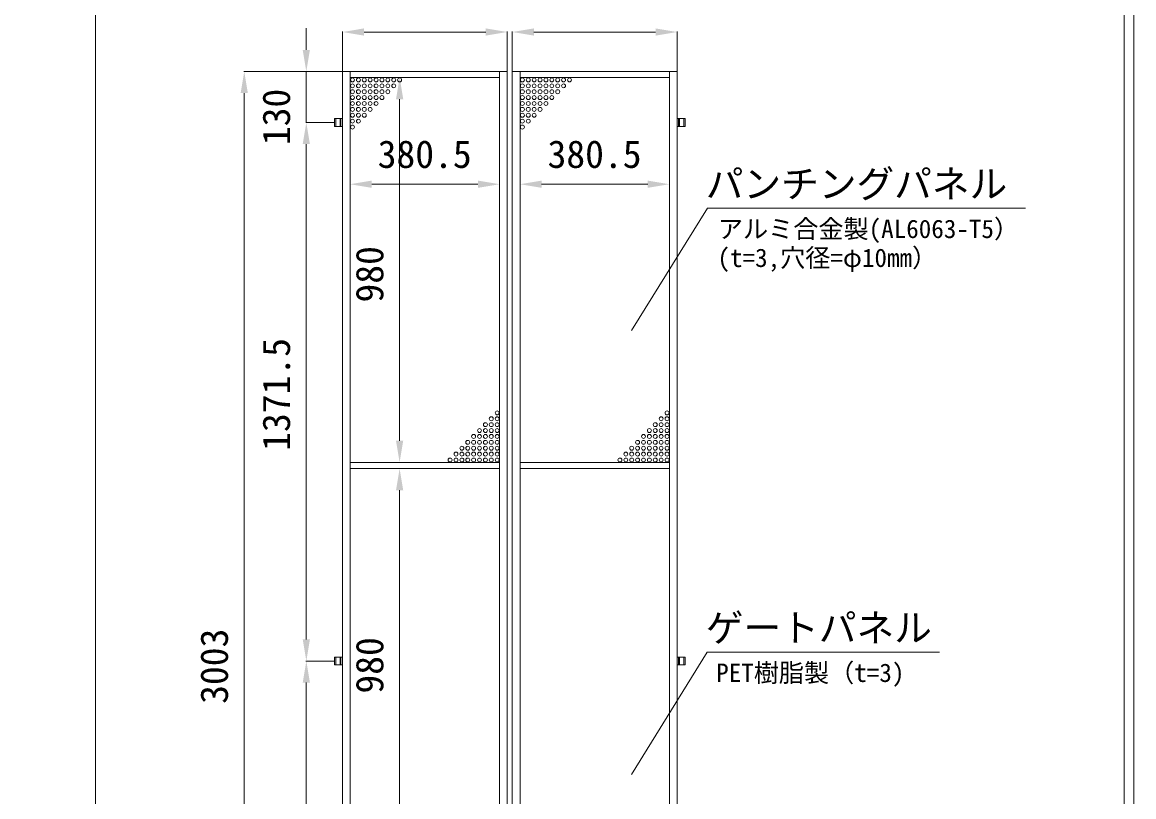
# Model space of a CAD drawing. Units: millimetres, scale not verified. Extents: x -82240 to -62115, y -14438 to 14438.
# Drawn here: x -64947 to -62115, y 6314 to 8286 of the extents above; entities that cross this region are included whole.
import ezdxf
from ezdxf.enums import TextEntityAlignment as Align

# ---------------------------------------------------------------- set-up
doc = ezdxf.new("R2010")
doc.units = ezdxf.units.MM
doc.header["$LTSCALE"] = 38
doc.linetypes.add('DASHED1', pattern=[1.8, 1.2, -0.6])
for name, color, linetype, lineweight in [('0-2_ACCG-3018', 7, 'Continuous', 18), ('0-A_図面枠', 7, 'Continuous', 18), ('0-B_寸法', 3, 'Continuous', 18), ('1-5_標準ﾊﾟﾈﾙ', 7, 'Continuous', 18), ('1-7_文字', 7, 'Continuous', 18)]:
    doc.layers.add(name, color=color, linetype=linetype, lineweight=lineweight)
doc.styles.add('ＭＳ ゴシック', font='')
doc.styles.get('ＭＳ ゴシック').set_extended_font_data('MS Gothic')

msp = doc.modelspace()

# ---------------------------------------------------------------- linework, layer by layer
at = {"layer": '0-2_ACCG-3018'}
for centre in [(-64105.2, 8139.45), (-64105.2, 8124.45), (-64090.2, 8139.45), (-64090.2, 8124.45), (-64075.2, 8139.45), (-64075.2, 8124.45), (-64060.2, 8139.45), (-64060.2, 8124.45), (-64045.2, 8139.45), (-64045.2, 8124.45), (-64030.2, 8139.45), (-64030.2, 8124.45), (-64015.2, 8139.45), (-64015.2, 8124.45), (-64000.2, 8139.45), (-64000.2, 8124.45), (-63985.2, 8139.45), (-63672.48, 8139.45), (-63672.48, 8124.45), (-63657.48, 8139.45), (-63657.48, 8124.45), (-63642.48, 8139.45), (-63642.48, 8124.45), (-63627.48, 8139.45), (-63627.48, 8124.45), (-63612.48, 8139.45), (-63612.48, 8124.45), (-63597.48, 8139.45), (-63597.48, 8124.45), (-63582.48, 8139.45), (-63582.48, 8124.45), (-63567.48, 8139.45), (-63567.48, 8124.45), (-63552.48, 8139.45), (-64105.2, 8109.45), (-64105.2, 8094.45), (-64090.2, 8109.45), (-64090.2, 8094.45), (-64075.2, 8109.45), (-64075.2, 8094.45), (-64060.2, 8109.45), (-64060.2, 8094.45), (-64045.2, 8109.45), (-64045.2, 8094.45), (-64030.2, 8109.45), (-64030.2, 8094.45), (-64015.2, 8109.45), (-63672.48, 8109.45), (-63672.48, 8094.45), (-63657.48, 8109.45), (-63657.48, 8094.45), (-63642.48, 8109.45), (-63642.48, 8094.45), (-63627.48, 8109.45), (-63627.48, 8094.45), (-63612.48, 8109.45), (-63612.48, 8094.45), (-63597.48, 8109.45), (-63597.48, 8094.45), (-63582.48, 8109.45), (-64105.2, 8079.45), (-64090.2, 8079.45), (-64075.2, 8079.45), (-64060.2, 8079.45), (-64045.2, 8079.45), (-63672.48, 8079.45), (-63657.48, 8079.45), (-63642.48, 8079.45), (-63627.48, 8079.45), (-63612.48, 8079.45), (-64105.2, 8064.45), (-64105.2, 8049.45), (-64090.2, 8064.45), (-64090.2, 8049.45), (-64075.2, 8064.45), (-64075.2, 8049.45), (-64060.2, 8064.45), (-63672.48, 8064.45), (-63672.48, 8049.45), (-63657.48, 8064.45), (-63657.48, 8049.45), (-63642.48, 8064.45), (-63642.48, 8049.45), (-63627.48, 8064.45), (-64105.2, 8034.45), (-64105.2, 8019.45), (-64090.2, 8034.45), (-63672.48, 8034.45), (-63672.48, 8019.45), (-63657.48, 8034.45), (-63751.68, 7276.47), (-63736.68, 7291.47), (-63736.68, 7276.47), (-63318.99, 7276.47), (-63303.99, 7291.47), (-63303.99, 7276.47), (-63781.68, 7246.47), (-63766.68, 7261.47), (-63766.68, 7246.47), (-63751.68, 7261.47), (-63751.68, 7246.47), (-63736.68, 7261.47), (-63736.68, 7246.47), (-63348.99, 7246.47), (-63333.99, 7261.47), (-63333.99, 7246.47), (-63318.99, 7261.47), (-63318.99, 7246.47), (-63303.99, 7261.47), (-63303.99, 7246.47), (-63811.68, 7216.47), (-63796.68, 7231.47), (-63796.68, 7216.47), (-63781.68, 7231.47), (-63781.68, 7216.47), (-63766.68, 7231.47), (-63766.68, 7216.47), (-63751.68, 7231.47), (-63751.68, 7216.47), (-63736.68, 7231.47), (-63736.68, 7216.47), (-63378.99, 7216.47), (-63363.99, 7231.47), (-63363.99, 7216.47), (-63348.99, 7231.47), (-63348.99, 7216.47), (-63333.99, 7231.47), (-63333.99, 7216.47), (-63318.99, 7231.47), (-63318.99, 7216.47), (-63303.99, 7231.47), (-63303.99, 7216.47), (-63826.68, 7201.47), (-63811.68, 7201.47), (-63796.68, 7201.47), (-63781.68, 7201.47), (-63766.68, 7201.47), (-63751.68, 7201.47), (-63736.68, 7201.47), (-63393.99, 7201.47), (-63378.99, 7201.47), (-63363.99, 7201.47), (-63348.99, 7201.47), (-63333.99, 7201.47), (-63318.99, 7201.47), (-63303.99, 7201.47), (-63856.68, 7171.47), (-63841.68, 7186.47), (-63841.68, 7171.47), (-63826.68, 7186.47), (-63826.68, 7171.47), (-63811.68, 7186.47), (-63811.68, 7171.47), (-63796.68, 7186.47), (-63796.68, 7171.47), (-63781.68, 7186.47), (-63781.68, 7171.47), (-63766.68, 7186.47), (-63766.68, 7171.47), (-63751.68, 7186.47), (-63751.68, 7171.47), (-63736.68, 7186.47), (-63736.68, 7171.47), (-63423.99, 7171.47), (-63408.99, 7186.47), (-63408.99, 7171.47), (-63393.99, 7186.47), (-63393.99, 7171.47), (-63378.99, 7186.47), (-63378.99, 7171.47), (-63363.99, 7186.47), (-63363.99, 7171.47), (-63348.99, 7186.47), (-63348.99, 7171.47), (-63333.99, 7186.47), (-63333.99, 7171.47), (-63318.99, 7186.47), (-63318.99, 7171.47), (-63303.99, 7186.47), (-63303.99, 7171.47)]:
    msp.add_circle(centre, 5.01, dxfattribs=at)
at = {"layer": '0-A_図面枠'}
for points in [[(-82240.11, 14437.5), (-62115.09, 14437.5), (-62115.09, 562.5), (-82240.11, 562.5)], [(-64759.89, 8998.83), (-62139.96, 8998.83), (-62139.96, 4814.16), (-64759.89, 4814.16)]]:
    msp.add_lwpolyline(points, close=True, dxfattribs=at)
at = {"layer": '0-B_寸法'}
for p, q in [((-64222.86, 8215.95), (-64222.86, 8270.97)), ((-64130.94, 8161.95), (-64130.94, 8262.48)), ((-64075.95, 8261.49), (-63765.93, 8261.49)), ((-63710.94, 8161.95), (-63710.94, 8262.48)), ((-63698.25, 8161.95), (-63698.25, 8262.48)), ((-63643.23, 8261.49), (-63333.24, 8261.49)), ((-63278.25, 8161.95), (-63278.25, 8262.48)), ((-64131.93, 8160.96), (-64382.01, 8160.96)), ((-64131.93, 8160.96), (-64223.88, 8160.96)), ((-64222.86, 8160.96), (-64222.86, 8030.97)), ((-64111.2, 8144.46), (-64111.2, 7872.84)), ((-64110.18, 8145.45), (-63984.18, 8145.45)), ((-63730.68, 8144.46), (-63730.68, 7872.84)), ((-63678.48, 8144.46), (-63678.48, 7872.84)), ((-63297.99, 8144.46), (-63297.99, 7872.84)), ((-64380.99, 8105.97), (-64380.99, 5212.95)), ((-63985.2, 8090.46), (-63985.2, 7220.46)), ((-64151.94, 8030.97), (-64223.88, 8030.97)), ((-64151.94, 8030.97), (-64223.88, 8030.97)), ((-64222.86, 7975.95), (-64222.86, 7920.96)), ((-64222.86, 7975.95), (-64222.86, 6714.45)), ((-64056.18, 7873.83), (-63785.7, 7873.83)), ((-63623.49, 7873.83), (-63352.98, 7873.83)), ((-64110.18, 7165.47), (-63984.18, 7165.47)), ((-64110.18, 7149.45), (-63984.18, 7149.45)), ((-63985.2, 7094.46), (-63985.2, 6224.46)), ((-64151.94, 6659.46), (-64223.88, 6659.46)), ((-64151.94, 6659.46), (-64223.88, 6659.46)), ((-64222.86, 6604.47), (-64222.86, 5342.97))]:
    msp.add_line(p, q, dxfattribs=at)
at = {"layer": '0-B_寸法', "color": 91}
for points in [[(-64075.95, 8270.67), (-64130.94, 8261.49), (-64075.95, 8252.34)], [(-63765.93, 8270.67), (-63710.94, 8261.49), (-63765.93, 8252.34)], [(-63643.23, 8270.67), (-63698.25, 8261.49), (-63643.23, 8252.34)], [(-63333.24, 8270.67), (-63278.25, 8261.49), (-63333.24, 8252.34)], [(-64232.04, 8215.95), (-64222.86, 8160.96), (-64213.71, 8215.95)], [(-64390.17, 8105.97), (-64380.99, 8160.96), (-64371.84, 8105.97)], [(-63994.35, 8090.46), (-63985.2, 8145.45), (-63976.02, 8090.46)], [(-64232.04, 7975.95), (-64222.86, 8030.97), (-64213.71, 7975.95)], [(-64232.04, 7975.95), (-64222.86, 8030.97), (-64213.71, 7975.95)], [(-64056.18, 7883.01), (-64111.2, 7873.83), (-64056.18, 7864.65)], [(-63785.7, 7883.01), (-63730.68, 7873.83), (-63785.7, 7864.65)], [(-63623.49, 7883.01), (-63678.48, 7873.83), (-63623.49, 7864.65)], [(-63352.98, 7883.01), (-63297.99, 7873.83), (-63352.98, 7864.65)], [(-63994.35, 7220.46), (-63985.2, 7165.47), (-63976.02, 7220.46)], [(-63994.35, 7094.46), (-63985.2, 7149.45), (-63976.02, 7094.46)], [(-64232.04, 6714.45), (-64222.86, 6659.46), (-64213.71, 6714.45)], [(-64232.04, 6604.47), (-64222.86, 6659.46), (-64213.71, 6604.47)]]:
    msp.add_solid(points, dxfattribs=at)
at = {"layer": '1-5_標準ﾊﾟﾈﾙ', "linetype": 'DASHED1'}
for p, q in [((-64147.95, 8040.96), (-64147.95, 8020.95)), ((-64136.94, 8040.96), (-64136.94, 8020.95)), ((-63272.25, 8040.96), (-63272.25, 8020.95)), ((-63261.24, 8040.96), (-63261.24, 8020.95)), ((-64147.95, 6669.45), (-64147.95, 6649.47)), ((-64136.94, 6669.45), (-64136.94, 6649.47)), ((-63272.25, 6669.45), (-63272.25, 6649.47)), ((-63261.24, 6669.45), (-63261.24, 6649.47))]:
    msp.add_line(p, q, dxfattribs=at)
at = {"layer": '1-5_標準ﾊﾟﾈﾙ'}
for p, q in [((-64134.75, 8040.96), (-64134.75, 8020.95)), ((-63274.44, 8040.96), (-63274.44, 8020.95)), ((-64134.75, 6669.45), (-64134.75, 6649.47)), ((-63274.44, 6669.45), (-63274.44, 6649.47))]:
    msp.add_line(p, q, dxfattribs=at)
for points in [[(-64130.94, 8160.96), (-64111.2, 8160.96), (-64111.2, 5157.96), (-64130.94, 5157.96)], [(-63730.68, 8160.96), (-64111.2, 8160.96), (-64111.2, 8145.45), (-63730.68, 8145.45)], [(-63710.94, 8160.96), (-63730.68, 8160.96), (-63730.68, 5157.96), (-63710.94, 5157.96)], [(-63698.25, 8160.96), (-63678.48, 8160.96), (-63678.48, 5157.96), (-63698.25, 5157.96)], [(-63678.48, 8160.96), (-63297.99, 8160.96), (-63297.99, 8145.45), (-63678.48, 8145.45)], [(-63278.25, 8160.96), (-63297.99, 8160.96), (-63297.99, 5157.96), (-63278.25, 5157.96)], [(-63730.68, 7165.47), (-64111.2, 7165.47), (-64111.2, 7149.45), (-63730.68, 7149.45)], [(-63678.48, 7165.47), (-63297.99, 7165.47), (-63297.99, 7149.45), (-63678.48, 7149.45)]]:
    msp.add_lwpolyline(points, close=True, dxfattribs=at)
for points in [[(-64130.94, 8020.95), (-64150.95, 8020.95), (-64150.95, 8040.96), (-64130.94, 8040.96)], [(-63278.25, 8020.95), (-63258.24, 8020.95), (-63258.24, 8040.96), (-63278.25, 8040.96)], [(-64130.94, 6649.47), (-64150.95, 6649.47), (-64150.95, 6669.45), (-64130.94, 6669.45)], [(-63278.25, 6649.47), (-63258.24, 6649.47), (-63258.24, 6669.45), (-63278.25, 6669.45)]]:
    msp.add_lwpolyline(points, dxfattribs=at)
at = {"layer": '1-7_文字'}
for p, q in [((-63394.53, 7501.44), (-63201.24, 7813.02)), ((-63201.24, 7813.02), (-63200.88, 7813.02)), ((-63200.88, 7813.02), (-62391.06, 7813.02)), ((-63394.89, 6370.83), (-63201.6, 6682.41)), ((-63201.6, 6682.41), (-63201.24, 6682.41)), ((-63201.24, 6682.41), (-62610.03, 6682.41))]:
    msp.add_line(p, q, dxfattribs=at)

# ---------------------------------------------------------------- texts
at = {"layer": '0-B_寸法', "style": 'ＭＳ ゴシック'}
for s, p in [('130', (-64243.26, 7973.37)), ('980', (-64005.6, 7572.57)), ('1371.5', (-64243.26, 7194.78)), ('3003', (-64401.39, 6550.38)), ('980', (-64005.6, 6576.57))]:
    msp.add_text(s, height=70.38, rotation=90, dxfattribs=at).set_placement(p, align=Align.BOTTOM_LEFT)
for p in [(-64041.12, 7894.23), (-63608.4, 7894.23)]:
    msp.add_text('380.5', height=70.38, dxfattribs=at).set_placement(p, align=Align.BOTTOM_LEFT)
at = {"layer": '1-7_文字', "style": 'ＭＳ ゴシック'}
for s, height, p in [('パンチングパネル', 70.38, (-63205.41, 7818.42)), ('アルミ合金製(AL6063-T5）', 46.92, (-63174.45, 7722.6)), ('(t=3,穴径=φ10mm）', 46.92, (-63175.56, 7648.92)), ('ゲートパネル', 70.38, (-63205.35, 6687.81)), ('PET樹脂製（t=3)', 46.92, (-63178.8, 6592.02))]:
    msp.add_text(s, height=height, dxfattribs=at).set_placement(p, align=Align.BOTTOM_LEFT)

doc.saveas('drawing.dxf')
